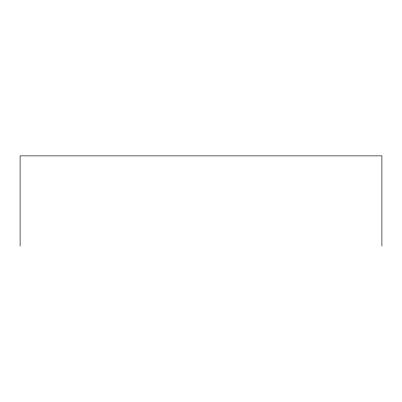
<?xml version="1.0" encoding="UTF-8"?>
<svg xmlns="http://www.w3.org/2000/svg" width="402" height="402" viewBox="0 0 402 402"><rect width="100%" height="100%" fill="white"/><g stroke="black" fill="none" stroke-linecap="round" stroke-linejoin="round"><path stroke-width="0.6" d="M381.9 246.124L381.9 155.875L20.1 155.875L20.1 246.124"/></g></svg>
